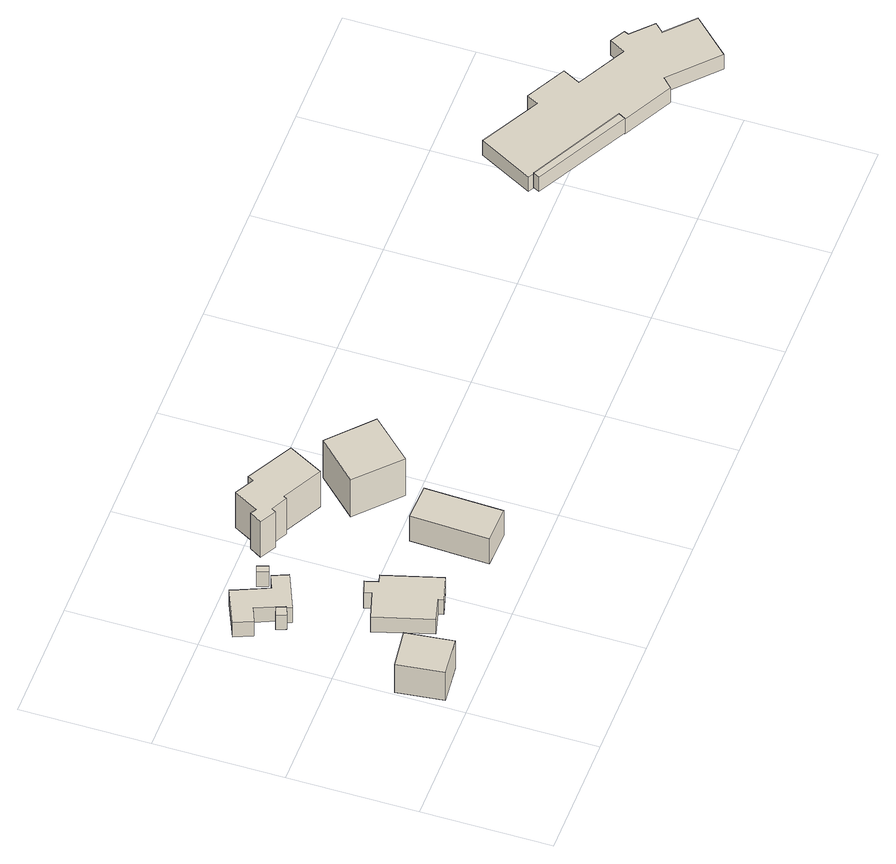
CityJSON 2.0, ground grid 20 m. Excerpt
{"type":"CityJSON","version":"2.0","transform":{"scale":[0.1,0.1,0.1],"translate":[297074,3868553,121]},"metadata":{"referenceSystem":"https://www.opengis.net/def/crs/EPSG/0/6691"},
"CityObjects":{
"building1":{"type":"Building","attributes":{"土砂災害警戒区域.区域区分":"1","土砂災害警戒区域.現象区分":"2","class":"3001","measuredHeight":2,"BuildingDetails.prefecture":"22","BuildingDetails.city":"22203","BuildingDetails.surveyYear":2015},"geometry":[{"type":"Solid","lod":"1","boundaries":[[[[0,1,2,3]],[[2,4,5,3]],[[1,6,4,2]],[[0,7,6,1]],[[3,5,7,0]],[[4,6,7,5]]]]}]},
"building2":{"type":"Building","attributes":{"土砂災害警戒区域.区域区分":"1","土砂災害警戒区域.現象区分":"2","class":"3001","measuredHeight":2,"BuildingDetails.prefecture":"22","BuildingDetails.city":"22203","BuildingDetails.surveyYear":2015},"geometry":[{"type":"Solid","lod":"1","boundaries":[[[[8,9,10,11]],[[10,12,13,11]],[[9,14,12,10]],[[8,15,14,9]],[[11,13,15,8]],[[12,14,15,13]]]]}]},
"building3":{"type":"Building","attributes":{"土砂災害警戒区域.区域区分":"1","土砂災害警戒区域.現象区分":"2","class":"3001","measuredHeight":2,"BuildingDetails.prefecture":"22","BuildingDetails.city":"22203","BuildingDetails.surveyYear":2015},"geometry":[{"type":"Solid","lod":"1","boundaries":[[[[16,17,18,19,20,21,22,23,24,25]],[[24,26,27,25]],[[23,28,26,24]],[[22,29,28,23]],[[21,30,29,22]],[[20,31,30,21]],[[19,32,31,20]],[[18,33,32,19]],[[17,34,33,18]],[[16,35,34,17]],[[25,27,35,16]],[[26,28,29,30,31,32,33,34,35,27]]]]}]},
"building4":{"type":"Building","attributes":{"土砂災害警戒区域.区域区分":"1","土砂災害警戒区域.現象区分":"2","class":"3001","measuredHeight":2,"BuildingDetails.prefecture":"22","BuildingDetails.city":"22203","BuildingDetails.surveyYear":2015},"geometry":[{"type":"Solid","lod":"1","boundaries":[[[[36,37,38,39,40,41,42,43,44,45]],[[44,46,47,45]],[[43,48,46,44]],[[42,49,48,43]],[[41,50,49,42]],[[40,51,50,41]],[[39,52,51,40]],[[38,53,52,39]],[[37,54,53,38]],[[36,55,54,37]],[[45,47,55,36]],[[46,48,49,50,51,52,53,54,55,47]]]]}]},
"building5":{"type":"Building","attributes":{"土砂災害警戒区域.区域区分":"1","土砂災害警戒区域.現象区分":"2","class":"3001","measuredHeight":2,"BuildingDetails.prefecture":"22","BuildingDetails.city":"22203","BuildingDetails.surveyYear":2015},"geometry":[{"type":"Solid","lod":"1","boundaries":[[[[56,57,58,59]],[[58,60,61,59]],[[57,62,60,58]],[[56,63,62,57]],[[59,61,63,56]],[[60,62,63,61]]]]}]},
"building6":{"type":"Building","attributes":{"土砂災害警戒区域.区域区分":"1","土砂災害警戒区域.現象区分":"2","class":"3001","measuredHeight":2,"BuildingDetails.prefecture":"22","BuildingDetails.city":"22203","BuildingDetails.surveyYear":2015},"geometry":[{"type":"Solid","lod":"1","boundaries":[[[[64,65,66,67,68,69,70,71,72,73,74,75]],[[74,76,77,75]],[[73,78,76,74]],[[72,79,78,73]],[[71,80,79,72]],[[70,81,80,71]],[[69,82,81,70]],[[68,83,82,69]],[[67,84,83,68]],[[66,85,84,67]],[[65,86,85,66]],[[64,87,86,65]],[[75,77,87,64]],[[76,78,79,80,81,82,83,84,85,86,87,77]]]]}]},
"building7":{"type":"Building","attributes":{"土砂災害警戒区域.区域区分":"1","土砂災害警戒区域.現象区分":"2","class":"3001","measuredHeight":2,"BuildingDetails.prefecture":"22","BuildingDetails.city":"22203","BuildingDetails.surveyYear":2015},"geometry":[{"type":"Solid","lod":"1","boundaries":[[[[88,89,90,91]],[[90,92,93,91]],[[89,94,92,90]],[[88,95,94,89]],[[91,93,95,88]],[[92,94,95,93]]]]}]},
"building8":{"type":"Building","attributes":{"土砂災害警戒区域.区域区分":"1","土砂災害警戒区域.現象区分":"2","class":"3001","measuredHeight":2,"BuildingDetails.prefecture":"22","BuildingDetails.city":"22203","BuildingDetails.surveyYear":2015},"geometry":[{"type":"Solid","lod":"1","boundaries":[[[[96,97,98,99]],[[98,100,101,99]],[[97,102,100,98]],[[96,103,102,97]],[[99,101,103,96]],[[100,102,103,101]]]]}]},
"building9":{"type":"Building","attributes":{"土砂災害警戒区域.区域区分":"1","土砂災害警戒区域.現象区分":"2","class":"3003","measuredHeight":2,"BuildingDetails.prefecture":"22","BuildingDetails.city":"22203","BuildingDetails.surveyYear":2015},"geometry":[{"type":"Solid","lod":"1","boundaries":[[[[104,105,106,107]],[[106,108,109,107]],[[105,110,108,106]],[[104,111,110,105]],[[107,109,111,104]],[[108,110,111,109]]]]}]},
"building10":{"type":"Building","attributes":{"土砂災害警戒区域.区域区分":"1","土砂災害警戒区域.現象区分":"2","class":"3001","measuredHeight":2,"BuildingDetails.prefecture":"22","BuildingDetails.city":"22203","BuildingDetails.surveyYear":2015},"geometry":[{"type":"Solid","lod":"1","boundaries":[[[[112,113,114,115,116,117,118,119,120,121,122,123,124,125,126,127,128,129]],[[128,130,131,129]],[[127,132,130,128]],[[126,133,132,127]],[[125,134,133,126]],[[124,135,134,125]],[[123,136,135,124]],[[122,137,136,123]],[[121,138,137,122]],[[120,139,138,121]],[[119,140,139,120]],[[118,141,140,119]],[[117,142,141,118]],[[116,143,142,117]],[[115,144,143,116]],[[114,145,144,115]],[[113,146,145,114]],[[112,147,146,113]],[[129,131,147,112]],[[130,132,133,134,135,136,137,138,139,140,141,142,143,144,145,146,147,131]]]]}]}
},
"vertices":[
[67,117,7],[76,43,7],[14,36,7],[5,109,7],[14,36,65],[5,109,65],[76,43,65],[67,117,65],
[47,284,33],[41,299,33],[56,304,33],[61,290,33],[56,304,63],[61,290,63],[41,299,63],[47,284,63],
[95,323,26],[117,332,26],[127,308,26],[68,283,26],[65,292,26],[68,293,26],[50,336,26],[26,326,26],[14,354,26],[71,379,26],[14,354,56],[71,379,56],[26,326,56],[50,336,56],[68,293,56],[65,292,56],[68,283,56],[127,308,56],[117,332,56],[95,323,56],
[136,188,20],[132,199,20],[154,206,20],[160,186,20],[172,189,20],[198,100,20],[157,88,20],[155,96,20],[118,86,20],[92,175,20],[118,86,51],[92,175,51],[155,96,51],[157,88,51],[198,100,51],[172,189,51],[160,186,51],[154,206,51],[132,199,51],[136,188,51],
[97,328,55],[91,345,55],[102,349,55],[108,332,55],[102,349,85],[108,332,85],[91,345,85],[97,328,85],
[257,307,64],[195,340,64],[192,335,64],[167,348,64],[163,341,64],[138,355,64],[149,374,64],[159,368,64],[180,407,64],[209,391,64],[214,400,64],[286,361,64],[214,400,138],[286,361,138],[209,391,138],[180,407,138],[159,368,138],[149,374,138],[138,355,138],[163,341,138],[167,348,138],[192,335,138],[195,340,138],[257,307,138],
[317,173,37],[313,52,37],[255,54,37],[260,175,37],[255,54,89],[260,175,89],[313,52,89],[317,173,89],
[314,323,61],[378,264,61],[319,201,61],[255,261,61],[319,201,138],[255,261,138],[378,264,138],[314,323,138],
[954,93,202],[808,171,202],[813,181,202],[960,104,202],[813,181,232],[960,104,232],[808,171,232],[954,93,232],
[850,270,200],[943,220,200],[952,238,200],[1014,205,200],[1000,178,200],[1077,137,200],[1090,162,200],[1113,149,200],[1110,142,200],[1142,112,200],[1129,98,200],[1171,59,200],[1117,2,200],[1047,67,200],[1032,52,200],[954,93,200],[960,104,200],[805,186,200],[960,104,230],[805,186,230],[954,93,230],[1032,52,230],[1047,67,230],[1117,2,230],[1171,59,230],[1129,98,230],[1142,112,230],[1110,142,230],[1113,149,230],[1090,162,230],[1077,137,230],[1000,178,230],[1014,205,230],[952,238,230],[943,220,230],[850,270,230]
]}
